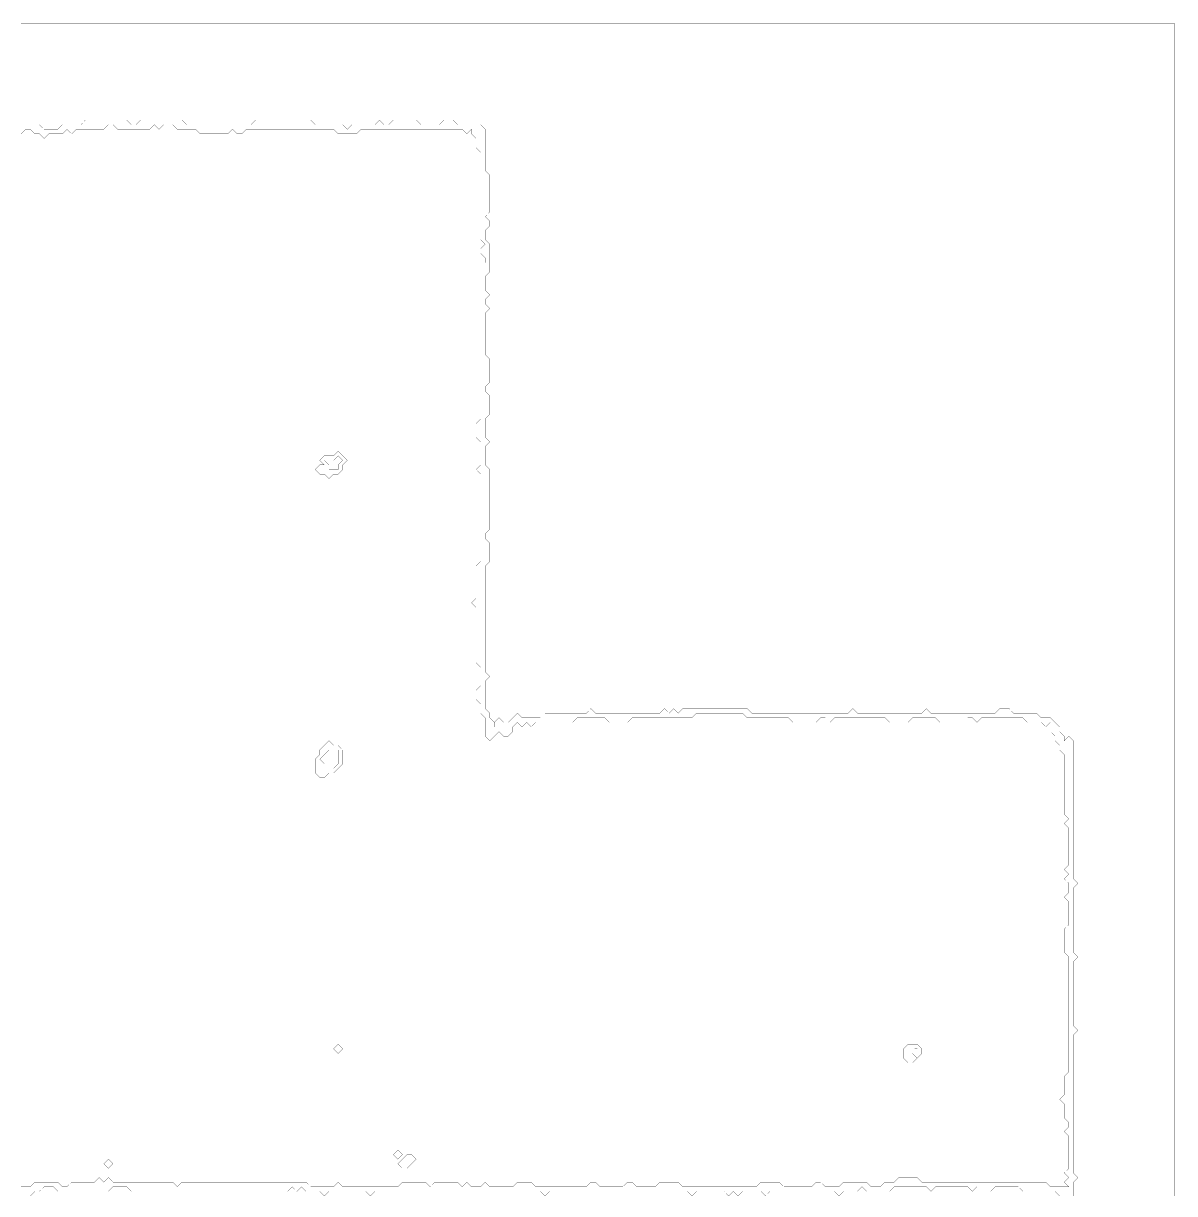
# Model space of a CAD drawing. Header units: metres. Extents: x 0 to 5228, y -5228 to 0.
# Drawn here: x 2665 to 5228, y -2604 to 0 of the extents above; entities that cross this region are included whole.
import ezdxf

# ---------------------------------------------------------------- set-up
doc = ezdxf.new("R2010")
doc.units = ezdxf.units.M
doc.layers.add('conductor', color=1, linetype='Continuous')
doc.layers.add('substrate', color=5, linetype='Continuous')

msp = doc.modelspace()

# ---------------------------------------------------------------- linework, layer by layer
at = {"layer": 'conductor', "const_width": 0.5}
msp.add_lwpolyline([(2659.9, -2588.3), (2670.2, -2588.3), (2680.4, -2588.3), (2690.6, -2578.1), (2700.8, -2578.1), (2711.1, -2578.1), (2721.3, -2578.1), (2731.5, -2578.1), (2741.8, -2578.1), (2752, -2588.3), (2762.2, -2588.3), (2772.5, -2578.1), (2782.7, -2578.1), (2792.9, -2578.1), (2803.1, -2578.1), (2813.4, -2578.1), (2823.6, -2578.1), (2833.8, -2567.8), (2844.1, -2578.1), (2854.3, -2567.8), (2864.5, -2578.1), (2874.8, -2578.1), (2885, -2578.1), (2895.2, -2578.1), (2905.5, -2578.1), (2915.7, -2578.1), (2925.9, -2578.1), (2936.1, -2578.1), (2946.4, -2578.1), (2956.6, -2578.1), (2966.8, -2578.1), (2977.1, -2578.1), (2987.3, -2578.1), (2997.5, -2578.1), (3007.8, -2588.3), (3018, -2578.1), (3028.2, -2578.1), (3038.4, -2578.1), (3048.7, -2578.1), (3058.9, -2578.1), (3069.1, -2578.1), (3079.4, -2578.1), (3089.6, -2578.1), (3099.8, -2578.1), (3110.1, -2578.1), (3120.3, -2578.1), (3130.5, -2578.1), (3140.8, -2578.1), (3151, -2578.1), (3161.2, -2578.1), (3171.4, -2578.1), (3181.7, -2578.1), (3191.9, -2578.1), (3202.1, -2578.1), (3212.4, -2578.1), (3222.6, -2578.1), (3232.8, -2578.1), (3243.1, -2578.1), (3253.3, -2578.1), (3263.5, -2578.1), (3273.8, -2578.1), (3284, -2578.1), (3294.2, -2578.1), (3304.4, -2588.3), (3314.7, -2588.3), (3324.9, -2588.3), (3335.1, -2588.3), (3345.4, -2588.3), (3355.6, -2588.3), (3365.8, -2578.1), (3376.1, -2588.3), (3386.3, -2588.3), (3396.5, -2588.3), (3406.7, -2588.3), (3417, -2588.3), (3427.2, -2588.3), (3437.4, -2588.3), (3447.7, -2588.3), (3457.9, -2588.3), (3468.1, -2588.3), (3478.4, -2588.3), (3488.6, -2588.3), (3498.8, -2588.3), (3509.1, -2578.1), (3519.3, -2578.1), (3529.5, -2578.1), (3539.7, -2578.1), (3550, -2578.1), (3560.2, -2578.1), (3570.4, -2588.3), (3580.7, -2578.1), (3590.9, -2578.1), (3601.1, -2578.1), (3611.4, -2578.1), (3621.6, -2578.1), (3631.8, -2578.1), (3642, -2588.3), (3652.3, -2578.1), (3662.5, -2588.3), (3672.7, -2588.3), (3683, -2588.3), (3693.2, -2578.1), (3703.4, -2588.3), (3713.7, -2588.3), (3723.9, -2588.3), (3734.1, -2588.3), (3744.4, -2588.3), (3754.6, -2588.3), (3764.8, -2578.1), (3775, -2578.1), (3785.3, -2578.1), (3795.5, -2578.1), (3805.7, -2588.3), (3816, -2588.3), (3826.2, -2588.3), (3836.4, -2588.3), (3846.7, -2588.3), (3856.9, -2588.3), (3867.1, -2588.3), (3877.3, -2588.3), (3887.6, -2588.3), (3897.8, -2588.3), (3908, -2588.3), (3918.3, -2588.3), (3928.5, -2578.1), (3938.7, -2578.1), (3949, -2588.3), (3959.2, -2588.3), (3969.4, -2588.3), (3979.7, -2588.3), (3989.9, -2588.3), (4000.1, -2588.3), (4010.3, -2578.1), (4020.6, -2578.1), (4030.8, -2588.3), (4041, -2588.3), (4051.3, -2588.3), (4061.5, -2588.3), (4071.7, -2588.3), (4082, -2578.1), (4092.2, -2578.1), (4102.4, -2578.1), (4112.6, -2578.1), (4122.9, -2578.1), (4133.1, -2588.3), (4143.3, -2588.3), (4153.6, -2588.3), (4163.8, -2588.3), (4174, -2588.3), (4184.3, -2588.3), (4194.5, -2588.3), (4204.7, -2588.3), (4215, -2588.3), (4225.2, -2588.3), (4235.4, -2588.3), (4245.6, -2588.3), (4255.9, -2588.3), (4266.1, -2588.3), (4276.3, -2588.3), (4286.6, -2588.3), (4296.8, -2588.3), (4307, -2578.1), (4317.3, -2578.1), (4327.5, -2578.1), (4337.7, -2578.1), (4347.9, -2578.1), (4358.2, -2588.3), (4368.4, -2588.3), (4378.6, -2588.3), (4388.9, -2588.3), (4399.1, -2588.3), (4409.3, -2588.3), (4419.6, -2588.3), (4429.8, -2578.1), (4440, -2578.1), (4450.3, -2588.3), (4460.5, -2588.3), (4470.7, -2588.3), (4480.9, -2588.3), (4491.2, -2578.1), (4501.4, -2578.1), (4511.6, -2578.1), (4521.9, -2578.1), (4532.1, -2578.1), (4542.3, -2578.1), (4552.6, -2588.3), (4562.8, -2588.3), (4573, -2588.3), (4583.2, -2578.1), (4593.5, -2578.1), (4603.7, -2578.1), (4613.9, -2567.8), (4624.2, -2567.8), (4634.4, -2567.8), (4644.6, -2567.8), (4654.9, -2567.8), (4665.1, -2578.1), (4675.3, -2578.1), (4685.6, -2578.1), (4695.8, -2578.1), (4706, -2578.1), (4716.2, -2578.1), (4726.5, -2578.1), (4736.7, -2578.1), (4746.9, -2578.1), (4757.2, -2578.1), (4767.4, -2578.1), (4777.6, -2578.1), (4787.9, -2578.1), (4798.1, -2578.1), (4808.3, -2578.1), (4818.6, -2578.1), (4828.8, -2578.1), (4839, -2578.1), (4849.2, -2578.1), (4859.5, -2578.1), (4869.7, -2578.1), (4879.9, -2578.1), (4890.2, -2578.1), (4900.4, -2578.1), (4910.6, -2578.1), (4920.9, -2578.1), (4931.1, -2578.1), (4941.3, -2578.1), (4951.5, -2588.3), (4961.8, -2588.3), (4972, -2588.3), (4982.2, -2588.3), (4992.5, -2588.3), (4982.2, -2578.1), (4992.5, -2567.8), (4982.2, -2557.6), (4992.5, -2547.4), (4992.5, -2537.2), (4992.5, -2526.9), (4992.5, -2516.7), (4992.5, -2506.5), (4992.5, -2496.2), (4992.5, -2486), (4992.5, -2475.8), (4982.2, -2465.5), (4992.5, -2455.3), (4992.5, -2445.1), (4982.2, -2434.9), (4982.2, -2424.6), (4982.2, -2414.4), (4982.2, -2404.2), (4972, -2393.9), (4982.2, -2383.7), (4982.2, -2373.5), (4982.2, -2363.2), (4982.2, -2353), (4982.2, -2342.8), (4992.5, -2332.5), (4992.5, -2322.3), (4992.5, -2312.1), (4992.5, -2301.9), (4992.5, -2291.6), (4992.5, -2281.4), (4992.5, -2271.2), (4992.5, -2260.9), (4992.5, -2250.7), (4992.5, -2240.5), (4992.5, -2230.2), (4992.5, -2220), (4992.5, -2209.8), (4992.5, -2199.6), (4992.5, -2189.3), (4992.5, -2179.1), (4992.5, -2168.9), (4992.5, -2158.6), (4992.5, -2148.4), (4992.5, -2138.2), (4992.5, -2127.9), (4992.5, -2117.7), (4992.5, -2107.5), (4992.5, -2097.2), (4992.5, -2087), (4992.5, -2076.8), (4982.2, -2066.6), (4982.2, -2056.3), (4982.2, -2046.1), (4982.2, -2035.9), (4982.2, -2025.6), (4982.2, -2015.4), (4992.5, -2005.2), (4992.5, -1994.9), (4992.5, -1984.7), (4992.5, -1974.5), (4992.5, -1964.2), (4992.5, -1954), (4982.2, -1943.8), (4992.5, -1933.6), (4992.5, -1923.3), (4992.5, -1913.1), (4982.2, -1902.9), (4992.5, -1892.6), (4982.2, -1882.4), (4992.5, -1872.2), (4992.5, -1861.9), (4992.5, -1851.7), (4992.5, -1841.5), (4992.5, -1831.3), (4992.5, -1821), (4992.5, -1810.8), (4992.5, -1800.6), (4992.5, -1790.3), (4982.2, -1780.1), (4992.5, -1769.9), (4982.2, -1759.6), (4982.2, -1749.4), (4982.2, -1739.2), (4982.2, -1728.9), (4982.2, -1718.7), (4982.2, -1708.5), (4982.2, -1698.3), (4982.2, -1688), (4982.2, -1677.8), (4982.2, -1667.6), (4982.2, -1657.3), (4982.2, -1647.1), (4982.2, -1636.9), (4982.2, -1626.6), (4972, -1616.4), (4972, -1606.2), (4961.8, -1596), (4961.8, -1585.7), (4951.5, -1575.5), (4941.3, -1565.3), (4951.5, -1555), (4941.3, -1565.3), (4931.1, -1555), (4920.9, -1555), (4910.6, -1555), (4900.4, -1555), (4890.2, -1544.8), (4879.9, -1544.8), (4869.7, -1544.8), (4859.5, -1544.8), (4849.2, -1544.8), (4839, -1544.8), (4828.8, -1544.8), (4818.6, -1544.8), (4808.3, -1544.8), (4798.1, -1544.8), (4787.9, -1555), (4777.6, -1544.8), (4767.4, -1544.8), (4757.2, -1555), (4746.9, -1555), (4736.7, -1555), (4726.5, -1555), (4716.2, -1555), (4706, -1555), (4695.8, -1544.8), (4685.6, -1544.8), (4675.3, -1544.8), (4665.1, -1544.8), (4654.9, -1544.8), (4644.6, -1544.8), (4634.4, -1555), (4624.2, -1555), (4613.9, -1555), (4603.7, -1555), (4593.5, -1555), (4583.2, -1544.8), (4573, -1544.8), (4562.8, -1544.8), (4552.6, -1544.8), (4542.3, -1544.8), (4532.1, -1544.8), (4521.9, -1544.8), (4511.6, -1544.8), (4501.4, -1544.8), (4491.2, -1544.8), (4480.9, -1544.8), (4470.7, -1544.8), (4460.5, -1555), (4450.3, -1544.8), (4440, -1544.8), (4429.8, -1555), (4419.6, -1555), (4409.3, -1555), (4399.1, -1555), (4388.9, -1555), (4378.6, -1555), (4368.4, -1544.8), (4358.2, -1544.8), (4347.9, -1544.8), (4337.7, -1544.8), (4327.5, -1544.8), (4317.3, -1544.8), (4307, -1544.8), (4296.8, -1544.8), (4286.6, -1544.8), (4276.3, -1544.8), (4266.1, -1534.6), (4255.9, -1534.6), (4245.6, -1534.6), (4235.4, -1534.6), (4225.2, -1534.6), (4215, -1534.6), (4204.7, -1534.6), (4194.5, -1534.6), (4184.3, -1534.6), (4174, -1534.6), (4163.8, -1534.6), (4153.6, -1544.8), (4143.3, -1544.8), (4133.1, -1544.8), (4122.9, -1544.8), (4112.6, -1544.8), (4102.4, -1544.8), (4092.2, -1544.8), (4082, -1544.8), (4071.7, -1544.8), (4061.5, -1544.8), (4051.3, -1544.8), (4041, -1544.8), (4030.8, -1544.8), (4020.6, -1544.8), (4010.3, -1555), (4000.1, -1555), (3989.9, -1555), (3979.7, -1555), (3969.4, -1555), (3959.2, -1544.8), (3949, -1544.8), (3938.7, -1544.8), (3928.5, -1544.8), (3918.3, -1544.8), (3908, -1544.8), (3897.8, -1544.8), (3887.6, -1555), (3877.3, -1555), (3867.1, -1555), (3856.9, -1555), (3846.7, -1555), (3836.4, -1555), (3826.2, -1555), (3816, -1555), (3805.7, -1555), (3795.5, -1565.3), (3785.3, -1555), (3775, -1565.3), (3764.8, -1555), (3754.6, -1565.3), (3754.6, -1575.5), (3744.4, -1585.7), (3734.1, -1585.7), (3723.9, -1575.5), (3713.7, -1585.7), (3703.4, -1596), (3693.2, -1585.7), (3693.2, -1575.5), (3693.2, -1565.3), (3693.2, -1555), (3693.2, -1544.8), (3683, -1534.6), (3683, -1524.3), (3683, -1514.1), (3672.7, -1503.9), (3672.7, -1493.6), (3672.7, -1483.4), (3683, -1473.2), (3683, -1463), (3683, -1452.7), (3683, -1442.5), (3683, -1432.3), (3672.7, -1422), (3672.7, -1411.8), (3672.7, -1401.6), (3672.7, -1391.3), (3672.7, -1381.1), (3672.7, -1370.9), (3672.7, -1360.7), (3672.7, -1350.4), (3672.7, -1340.2), (3672.7, -1330), (3672.7, -1319.7), (3672.7, -1309.5), (3672.7, -1299.3), (3662.5, -1289), (3672.7, -1278.8), (3672.7, -1268.6), (3672.7, -1258.3), (3672.7, -1248.1), (3672.7, -1237.9), (3672.7, -1227.7), (3672.7, -1217.4), (3672.7, -1207.2), (3683, -1197), (3683, -1186.7), (3683, -1176.5), (3683, -1166.3), (3683, -1156), (3683, -1145.8), (3683, -1135.6), (3683, -1125.4), (3683, -1115.1), (3683, -1104.9), (3683, -1094.7), (3683, -1084.4), (3683, -1074.2), (3683, -1064), (3683, -1053.7), (3683, -1043.5), (3683, -1033.3), (3683, -1023), (3683, -1012.8), (3683, -1002.6), (3672.7, -992.4), (3683, -982.1), (3683, -971.9), (3683, -961.7), (3683, -951.4), (3683, -941.2), (3683, -931), (3672.7, -920.7), (3672.7, -910.5), (3672.7, -900.3), (3672.7, -890.1), (3683, -879.8), (3683, -869.6), (3683, -859.4), (3683, -849.1), (3683, -838.9), (3683, -828.7), (3683, -818.4), (3683, -808.2), (3683, -798), (3683, -787.7), (3683, -777.5), (3683, -767.3), (3683, -757.1), (3683, -746.8), (3683, -736.6), (3683, -726.4), (3683, -716.1), (3683, -705.9), (3683, -695.7), (3683, -685.4), (3683, -675.2), (3683, -665), (3683, -654.8), (3683, -644.5), (3683, -634.3), (3683, -624.1), (3683, -613.8), (3683, -603.6), (3683, -593.4), (3683, -583.1), (3683, -572.9), (3683, -562.7), (3683, -552.4), (3683, -542.2), (3693.2, -532), (3693.2, -521.8), (3683, -511.5), (3683, -501.3), (3693.2, -491.1), (3683, -480.8), (3683, -470.6), (3683, -460.4), (3683, -450.1), (3683, -439.9), (3683, -429.7), (3683, -419.4), (3683, -409.2), (3683, -399), (3683, -388.8), (3683, -378.5), (3683, -368.3), (3683, -358.1), (3683, -347.8), (3683, -337.6), (3683, -327.4), (3683, -317.1), (3683, -306.9), (3683, -296.7), (3683, -286.5), (3672.7, -276.2), (3672.7, -266), (3672.7, -255.8), (3662.5, -245.5), (3662.5, -235.3), (3652.3, -245.5), (3642, -235.3), (3631.8, -235.3), (3621.6, -235.3), (3611.4, -235.3), (3601.1, -235.3), (3590.9, -235.3), (3580.7, -235.3), (3570.4, -235.3), (3560.2, -235.3), (3550, -235.3), (3539.7, -235.3), (3529.5, -235.3), (3519.3, -235.3), (3509.1, -235.3), (3498.8, -235.3), (3488.6, -235.3), (3478.4, -235.3), (3468.1, -235.3), (3457.9, -235.3), (3447.7, -235.3), (3437.4, -235.3), (3427.2, -235.3), (3417, -235.3), (3406.7, -245.5), (3396.5, -245.5), (3386.3, -245.5), (3376.1, -245.5), (3365.8, -245.5), (3355.6, -235.3), (3345.4, -235.3), (3335.1, -235.3), (3324.9, -235.3), (3314.7, -235.3), (3304.4, -235.3), (3294.2, -235.3), (3284, -235.3), (3273.8, -235.3), (3263.5, -235.3), (3253.3, -235.3), (3243.1, -235.3), (3232.8, -235.3), (3222.6, -235.3), (3212.4, -235.3), (3202.1, -235.3), (3191.9, -235.3), (3181.7, -235.3), (3171.4, -235.3), (3161.2, -235.3), (3151, -245.5), (3140.8, -245.5), (3130.5, -235.3), (3120.3, -245.5), (3110.1, -245.5), (3099.8, -245.5), (3089.6, -245.5), (3079.4, -245.5), (3069.1, -245.5), (3058.9, -245.5), (3048.7, -235.3), (3038.4, -235.3), (3028.2, -235.3), (3018, -235.3), (3007.8, -235.3), (2997.5, -225.1), (2987.3, -225.1), (2977.1, -225.1), (2966.8, -235.3), (2956.6, -225.1), (2946.4, -235.3), (2936.1, -235.3), (2925.9, -235.3), (2915.7, -235.3), (2905.5, -235.3), (2895.2, -235.3), (2885, -235.3), (2874.8, -235.3), (2864.5, -225.1), (2854.3, -225.1), (2844.1, -235.3), (2833.8, -235.3), (2823.6, -235.3), (2813.4, -235.3), (2803.1, -235.3), (2792.9, -235.3), (2782.7, -235.3), (2772.5, -245.5), (2762.2, -235.3), (2752, -245.5), (2741.8, -245.5), (2731.5, -245.5), (2721.3, -245.5), (2711.1, -255.8), (2700.8, -245.5), (2690.6, -245.5), (2680.4, -235.3), (2670.2, -235.3), (2659.9, -245.5)], dxfattribs=at)
for points in [[(3355.6, -961.7), (3365.8, -951.4), (3376.1, -961.7), (3386.3, -971.9), (3376.1, -982.1), (3376.1, -992.4), (3365.8, -1002.6), (3355.6, -1002.6), (3345.4, -1012.8), (3335.1, -1002.6), (3324.9, -1002.6), (3314.7, -992.4), (3324.9, -982.1), (3335.1, -982.1), (3324.9, -971.9), (3335.1, -961.7), (3345.4, -961.7)], [(3335.1, -1606.2), (3345.4, -1596), (3355.6, -1606.2), (3365.8, -1606.2), (3376.1, -1616.4), (3376.1, -1626.6), (3376.1, -1636.9), (3376.1, -1647.1), (3365.8, -1657.3), (3355.6, -1667.6), (3345.4, -1667.6), (3335.1, -1677.8), (3324.9, -1677.8), (3314.7, -1667.6), (3314.7, -1657.3), (3314.7, -1647.1), (3314.7, -1636.9), (3324.9, -1626.6), (3324.9, -1616.4)], [(3355.6, -2281.4), (3365.8, -2271.2), (3376.1, -2281.4), (3365.8, -2291.6)], [(4624.2, -2281.4), (4634.4, -2271.2), (4644.6, -2271.2), (4654.9, -2271.2), (4665.1, -2281.4), (4665.1, -2291.6), (4654.9, -2301.9), (4644.6, -2291.6), (4654.9, -2301.9), (4644.6, -2312.1), (4634.4, -2312.1), (4624.2, -2301.9), (4624.2, -2291.6)], [(3488.6, -2516.7), (3498.8, -2506.5), (3509.1, -2516.7), (3498.8, -2526.9)], [(3509.1, -2526.9), (3519.3, -2516.7), (3529.5, -2516.7), (3539.7, -2526.9), (3529.5, -2537.2), (3519.3, -2547.4), (3509.1, -2547.4), (3498.8, -2537.2)], [(2844.1, -2537.2), (2854.3, -2526.9), (2864.5, -2537.2), (2854.3, -2547.4)]]:
    msp.add_lwpolyline(points, close=True, dxfattribs=at)
at = {"layer": 'substrate', "const_width": 0.5}
for points in [[(5227.8, -2608.8), (5227.8, -2598.5), (5227.8, -2588.3), (5227.8, -2578.1), (5227.8, -2567.8), (5227.8, -2557.6), (5227.8, -2547.4), (5227.8, -2537.2), (5227.8, -2526.9), (5227.8, -2516.7), (5227.8, -2506.5), (5227.8, -2496.2), (5227.8, -2486), (5227.8, -2475.8), (5227.8, -2465.5), (5227.8, -2455.3), (5227.8, -2445.1), (5227.8, -2434.9), (5227.8, -2424.6), (5227.8, -2414.4), (5227.8, -2404.2), (5227.8, -2393.9), (5227.8, -2383.7), (5227.8, -2373.5), (5227.8, -2363.2), (5227.8, -2353), (5227.8, -2342.8), (5227.8, -2332.5), (5227.8, -2322.3), (5227.8, -2312.1), (5227.8, -2301.9), (5227.8, -2291.6), (5227.8, -2281.4), (5227.8, -2271.2), (5227.8, -2260.9), (5227.8, -2250.7), (5227.8, -2240.5), (5227.8, -2230.2), (5227.8, -2220), (5227.8, -2209.8), (5227.8, -2199.6), (5227.8, -2189.3), (5227.8, -2179.1), (5227.8, -2168.9), (5227.8, -2158.6), (5227.8, -2148.4), (5227.8, -2138.2), (5227.8, -2127.9), (5227.8, -2117.7), (5227.8, -2107.5), (5227.8, -2097.2), (5227.8, -2087), (5227.8, -2076.8), (5227.8, -2066.6), (5227.8, -2056.3), (5227.8, -2046.1), (5227.8, -2035.9), (5227.8, -2025.6), (5227.8, -2015.4), (5227.8, -2005.2), (5227.8, -1994.9), (5227.8, -1984.7), (5227.8, -1974.5), (5227.8, -1964.2), (5227.8, -1954), (5227.8, -1943.8), (5227.8, -1933.6), (5227.8, -1923.3), (5227.8, -1913.1), (5227.8, -1902.9), (5227.8, -1892.6), (5227.8, -1882.4), (5227.8, -1872.2), (5227.8, -1861.9), (5227.8, -1851.7), (5227.8, -1841.5), (5227.8, -1831.3), (5227.8, -1821), (5227.8, -1810.8), (5227.8, -1800.6), (5227.8, -1790.3), (5227.8, -1780.1), (5227.8, -1769.9), (5227.8, -1759.6), (5227.8, -1749.4), (5227.8, -1739.2), (5227.8, -1728.9), (5227.8, -1718.7), (5227.8, -1708.5), (5227.8, -1698.3), (5227.8, -1688), (5227.8, -1677.8), (5227.8, -1667.6), (5227.8, -1657.3), (5227.8, -1647.1), (5227.8, -1636.9), (5227.8, -1626.6), (5227.8, -1616.4), (5227.8, -1606.2), (5227.8, -1596), (5227.8, -1585.7), (5227.8, -1575.5), (5227.8, -1565.3), (5227.8, -1555), (5227.8, -1544.8), (5227.8, -1534.6), (5227.8, -1524.3), (5227.8, -1514.1), (5227.8, -1503.9), (5227.8, -1493.6), (5227.8, -1483.4), (5227.8, -1473.2), (5227.8, -1463), (5227.8, -1452.7), (5227.8, -1442.5), (5227.8, -1432.3), (5227.8, -1422), (5227.8, -1411.8), (5227.8, -1401.6), (5227.8, -1391.3), (5227.8, -1381.1), (5227.8, -1370.9), (5227.8, -1360.7), (5227.8, -1350.4), (5227.8, -1340.2), (5227.8, -1330), (5227.8, -1319.7), (5227.8, -1309.5), (5227.8, -1299.3), (5227.8, -1289), (5227.8, -1278.8), (5227.8, -1268.6), (5227.8, -1258.3), (5227.8, -1248.1), (5227.8, -1237.9), (5227.8, -1227.7), (5227.8, -1217.4), (5227.8, -1207.2), (5227.8, -1197), (5227.8, -1186.7), (5227.8, -1176.5), (5227.8, -1166.3), (5227.8, -1156), (5227.8, -1145.8), (5227.8, -1135.6), (5227.8, -1125.4), (5227.8, -1115.1), (5227.8, -1104.9), (5227.8, -1094.7), (5227.8, -1084.4), (5227.8, -1074.2), (5227.8, -1064), (5227.8, -1053.7), (5227.8, -1043.5), (5227.8, -1033.3), (5227.8, -1023), (5227.8, -1012.8), (5227.8, -1002.6), (5227.8, -992.4), (5227.8, -982.1), (5227.8, -971.9), (5227.8, -961.7), (5227.8, -951.4), (5227.8, -941.2), (5227.8, -931), (5227.8, -920.7), (5227.8, -910.5), (5227.8, -900.3), (5227.8, -890.1), (5227.8, -879.8), (5227.8, -869.6), (5227.8, -859.4), (5227.8, -849.1), (5227.8, -838.9), (5227.8, -828.7), (5227.8, -818.4), (5227.8, -808.2), (5227.8, -798), (5227.8, -787.7), (5227.8, -777.5), (5227.8, -767.3), (5227.8, -757.1), (5227.8, -746.8), (5227.8, -736.6), (5227.8, -726.4), (5227.8, -716.1), (5227.8, -705.9), (5227.8, -695.7), (5227.8, -685.4), (5227.8, -675.2), (5227.8, -665), (5227.8, -654.8), (5227.8, -644.5), (5227.8, -634.3), (5227.8, -624.1), (5227.8, -613.8), (5227.8, -603.6), (5227.8, -593.4), (5227.8, -583.1), (5227.8, -572.9), (5227.8, -562.7), (5227.8, -552.4), (5227.8, -542.2), (5227.8, -532), (5227.8, -521.8), (5227.8, -511.5), (5227.8, -501.3), (5227.8, -491.1), (5227.8, -480.8), (5227.8, -470.6), (5227.8, -460.4), (5227.8, -450.1), (5227.8, -439.9), (5227.8, -429.7), (5227.8, -419.4), (5227.8, -409.2), (5227.8, -399), (5227.8, -388.8), (5227.8, -378.5), (5227.8, -368.3), (5227.8, -358.1), (5227.8, -347.8), (5227.8, -337.6), (5227.8, -327.4), (5227.8, -317.1), (5227.8, -306.9), (5227.8, -296.7), (5227.8, -286.5), (5227.8, -276.2), (5227.8, -266), (5227.8, -255.8), (5227.8, -245.5), (5227.8, -235.3), (5227.8, -225.1), (5227.8, -214.8), (5227.8, -204.6), (5227.8, -194.4), (5227.8, -184.1), (5227.8, -173.9), (5227.8, -163.7), (5227.8, -153.5), (5227.8, -143.2), (5227.8, -133), (5227.8, -122.8), (5227.8, -112.5), (5227.8, -102.3), (5227.8, -92.1), (5227.8, -81.8), (5227.8, -71.6), (5227.8, -61.4), (5227.8, -51.2), (5227.8, -40.9), (5227.8, -30.7), (5227.8, -20.5), (5227.8, -10.2), (5227.8, 0), (5217.5, 0), (5207.3, 0), (5197.1, 0), (5186.8, 0), (5176.6, 0), (5166.4, 0), (5156.2, 0), (5145.9, 0), (5135.7, 0), (5125.5, 0), (5115.2, 0), (5105, 0), (5094.8, 0), (5084.5, 0), (5074.3, 0), (5064.1, 0), (5053.9, 0), (5043.6, 0), (5033.4, 0), (5023.2, 0), (5012.9, 0), (5002.7, 0), (4992.5, 0), (4982.2, 0), (4972, 0), (4961.8, 0), (4951.5, 0), (4941.3, 0), (4931.1, 0), (4920.9, 0), (4910.6, 0), (4900.4, 0), (4890.2, 0), (4879.9, 0), (4869.7, 0), (4859.5, 0), (4849.2, 0), (4839, 0), (4828.8, 0), (4818.6, 0), (4808.3, 0), (4798.1, 0), (4787.9, 0), (4777.6, 0), (4767.4, 0), (4757.2, 0), (4746.9, 0), (4736.7, 0), (4726.5, 0), (4716.2, 0), (4706, 0), (4695.8, 0), (4685.6, 0), (4675.3, 0), (4665.1, 0), (4654.9, 0), (4644.6, 0), (4634.4, 0), (4624.2, 0), (4613.9, 0), (4603.7, 0), (4593.5, 0), (4583.2, 0), (4573, 0), (4562.8, 0), (4552.6, 0), (4542.3, 0), (4532.1, 0), (4521.9, 0), (4511.6, 0), (4501.4, 0), (4491.2, 0), (4480.9, 0), (4470.7, 0), (4460.5, 0), (4450.3, 0), (4440, 0), (4429.8, 0), (4419.6, 0), (4409.3, 0), (4399.1, 0), (4388.9, 0), (4378.6, 0), (4368.4, 0), (4358.2, 0), (4347.9, 0), (4337.7, 0), (4327.5, 0), (4317.3, 0), (4307, 0), (4296.8, 0), (4286.6, 0), (4276.3, 0), (4266.1, 0), (4255.9, 0), (4245.6, 0), (4235.4, 0), (4225.2, 0), (4215, 0), (4204.7, 0), (4194.5, 0), (4184.3, 0), (4174, 0), (4163.8, 0), (4153.6, 0), (4143.3, 0), (4133.1, 0), (4122.9, 0), (4112.6, 0), (4102.4, 0), (4092.2, 0), (4082, 0), (4071.7, 0), (4061.5, 0), (4051.3, 0), (4041, 0), (4030.8, 0), (4020.6, 0), (4010.3, 0), (4000.1, 0), (3989.9, 0), (3979.7, 0), (3969.4, 0), (3959.2, 0), (3949, 0), (3938.7, 0), (3928.5, 0), (3918.3, 0), (3908, 0), (3897.8, 0), (3887.6, 0), (3877.3, 0), (3867.1, 0), (3856.9, 0), (3846.7, 0), (3836.4, 0), (3826.2, 0), (3816, 0), (3805.7, 0), (3795.5, 0), (3785.3, 0), (3775, 0), (3764.8, 0), (3754.6, 0), (3744.4, 0), (3734.1, 0), (3723.9, 0), (3713.7, 0), (3703.4, 0), (3693.2, 0), (3683, 0), (3672.7, 0), (3662.5, 0), (3652.3, 0), (3642, 0), (3631.8, 0), (3621.6, 0), (3611.4, 0), (3601.1, 0), (3590.9, 0), (3580.7, 0), (3570.4, 0), (3560.2, 0), (3550, 0), (3539.7, 0), (3529.5, 0), (3519.3, 0), (3509.1, 0), (3498.8, 0), (3488.6, 0), (3478.4, 0), (3468.1, 0), (3457.9, 0), (3447.7, 0), (3437.4, 0), (3427.2, 0), (3417, 0), (3406.7, 0), (3396.5, 0), (3386.3, 0), (3376.1, 0), (3365.8, 0), (3355.6, 0), (3345.4, 0), (3335.1, 0), (3324.9, 0), (3314.7, 0), (3304.4, 0), (3294.2, 0), (3284, 0), (3273.8, 0), (3263.5, 0), (3253.3, 0), (3243.1, 0), (3232.8, 0), (3222.6, 0), (3212.4, 0), (3202.1, 0), (3191.9, 0), (3181.7, 0), (3171.4, 0), (3161.2, 0), (3151, 0), (3140.8, 0), (3130.5, 0), (3120.3, 0), (3110.1, 0), (3099.8, 0), (3089.6, 0), (3079.4, 0), (3069.1, 0), (3058.9, 0), (3048.7, 0), (3038.4, 0), (3028.2, 0), (3018, 0), (3007.8, 0), (2997.5, 0), (2987.3, 0), (2977.1, 0), (2966.8, 0), (2956.6, 0), (2946.4, 0), (2936.1, 0), (2925.9, 0), (2915.7, 0), (2905.5, 0), (2895.2, 0), (2885, 0), (2874.8, 0), (2864.5, 0), (2854.3, 0), (2844.1, 0), (2833.8, 0), (2823.6, 0), (2813.4, 0), (2803.1, 0), (2792.9, 0), (2782.7, 0), (2772.5, 0), (2762.2, 0), (2752, 0), (2741.8, 0), (2731.5, 0), (2721.3, 0), (2711.1, 0), (2700.8, 0), (2690.6, 0), (2680.4, 0), (2670.2, 0), (2659.9, 0)], [(2659.9, -225.1), (2670.2, -225.1), (2680.4, -225.1), (2690.6, -225.1), (2700.8, -225.1), (2711.1, -235.3), (2721.3, -235.3), (2731.5, -235.3), (2741.8, -235.3), (2752, -225.1), (2762.2, -225.1), (2772.5, -225.1), (2782.7, -225.1), (2792.9, -225.1), (2803.1, -214.8), (2813.4, -214.8), (2823.6, -214.8), (2833.8, -214.8), (2844.1, -214.8), (2854.3, -214.8), (2864.5, -214.8), (2874.8, -214.8), (2885, -214.8), (2895.2, -214.8), (2905.5, -225.1), (2915.7, -225.1), (2925.9, -214.8), (2936.1, -214.8), (2946.4, -214.8), (2956.6, -214.8), (2966.8, -214.8), (2977.1, -214.8), (2987.3, -214.8), (2997.5, -214.8), (3007.8, -214.8), (3018, -214.8), (3028.2, -225.1), (3038.4, -225.1), (3048.7, -225.1), (3058.9, -225.1), (3069.1, -225.1), (3079.4, -225.1), (3089.6, -225.1), (3099.8, -225.1), (3110.1, -225.1), (3120.3, -225.1), (3130.5, -225.1), (3140.8, -225.1), (3151, -225.1), (3161.2, -225.1), (3171.4, -225.1), (3181.7, -214.8), (3191.9, -214.8), (3202.1, -214.8), (3212.4, -214.8), (3222.6, -214.8), (3232.8, -214.8), (3243.1, -214.8), (3253.3, -214.8), (3263.5, -214.8), (3273.8, -214.8), (3284, -214.8), (3294.2, -214.8), (3304.4, -214.8), (3314.7, -225.1), (3324.9, -225.1), (3335.1, -225.1), (3345.4, -225.1), (3355.6, -225.1), (3365.8, -225.1), (3376.1, -225.1), (3386.3, -235.3), (3396.5, -225.1), (3406.7, -225.1), (3417, -225.1), (3427.2, -225.1), (3437.4, -225.1), (3447.7, -225.1), (3457.9, -214.8), (3468.1, -225.1), (3478.4, -225.1), (3488.6, -214.8), (3498.8, -214.8), (3509.1, -214.8), (3519.3, -214.8), (3529.5, -214.8), (3539.7, -214.8), (3550, -225.1), (3560.2, -225.1), (3570.4, -225.1), (3580.7, -225.1), (3590.9, -225.1), (3601.1, -214.8), (3611.4, -214.8), (3621.6, -214.8), (3631.8, -225.1), (3642, -225.1), (3652.3, -225.1), (3662.5, -225.1), (3672.7, -225.1), (3683, -225.1), (3693.2, -235.3), (3693.2, -245.5), (3693.2, -255.8), (3693.2, -266), (3693.2, -276.2), (3693.2, -286.5), (3693.2, -296.7), (3693.2, -306.9), (3693.2, -317.1), (3693.2, -327.4), (3703.4, -337.6), (3703.4, -347.8), (3703.4, -358.1), (3703.4, -368.3), (3703.4, -378.5), (3703.4, -388.8), (3703.4, -399), (3703.4, -409.2), (3703.4, -419.4), (3693.2, -429.7), (3703.4, -439.9), (3703.4, -450.1), (3693.2, -460.4), (3693.2, -470.6), (3693.2, -480.8), (3703.4, -491.1), (3703.4, -501.3), (3703.4, -511.5), (3703.4, -521.8), (3703.4, -532), (3703.4, -542.2), (3703.4, -552.4), (3693.2, -562.7), (3693.2, -572.9), (3693.2, -583.1), (3693.2, -593.4), (3703.4, -603.6), (3693.2, -613.8), (3693.2, -624.1), (3703.4, -634.3), (3693.2, -644.5), (3693.2, -654.8), (3693.2, -665), (3693.2, -675.2), (3693.2, -685.4), (3693.2, -695.7), (3693.2, -705.9), (3693.2, -716.1), (3693.2, -726.4), (3693.2, -736.6), (3703.4, -746.8), (3703.4, -757.1), (3703.4, -767.3), (3703.4, -777.5), (3703.4, -787.7), (3703.4, -798), (3693.2, -808.2), (3693.2, -818.4), (3703.4, -828.7), (3703.4, -838.9), (3703.4, -849.1), (3703.4, -859.4), (3703.4, -869.6), (3693.2, -879.8), (3693.2, -890.1), (3693.2, -900.3), (3693.2, -910.5), (3693.2, -920.7), (3703.4, -931), (3693.2, -941.2), (3693.2, -951.4), (3693.2, -961.7), (3693.2, -971.9), (3693.2, -982.1), (3703.4, -992.4), (3703.4, -1002.6), (3703.4, -1012.8), (3703.4, -1023), (3703.4, -1033.3), (3703.4, -1043.5), (3703.4, -1053.7), (3703.4, -1064), (3703.4, -1074.2), (3703.4, -1084.4), (3703.4, -1094.7), (3703.4, -1104.9), (3703.4, -1115.1), (3703.4, -1125.4), (3693.2, -1135.6), (3693.2, -1145.8), (3703.4, -1156), (3703.4, -1166.3), (3703.4, -1176.5), (3703.4, -1186.7), (3703.4, -1197), (3693.2, -1207.2), (3693.2, -1217.4), (3693.2, -1227.7), (3693.2, -1237.9), (3693.2, -1248.1), (3693.2, -1258.3), (3693.2, -1268.6), (3693.2, -1278.8), (3693.2, -1289), (3693.2, -1299.3), (3693.2, -1309.5), (3693.2, -1319.7), (3693.2, -1330), (3693.2, -1340.2), (3693.2, -1350.4), (3693.2, -1360.7), (3693.2, -1370.9), (3693.2, -1381.1), (3693.2, -1391.3), (3693.2, -1401.6), (3693.2, -1411.8), (3693.2, -1422), (3693.2, -1432.3), (3693.2, -1442.5), (3703.4, -1452.7), (3693.2, -1463), (3693.2, -1473.2), (3693.2, -1483.4), (3693.2, -1493.6), (3693.2, -1503.9), (3693.2, -1514.1), (3693.2, -1524.3), (3703.4, -1534.6), (3703.4, -1544.8), (3713.7, -1555), (3713.7, -1565.3), (3713.7, -1555), (3723.9, -1544.8), (3734.1, -1555), (3744.4, -1555), (3754.6, -1544.8), (3764.8, -1534.6), (3775, -1544.8), (3785.3, -1544.8), (3795.5, -1544.8), (3805.7, -1544.8), (3816, -1544.8), (3826.2, -1534.6), (3836.4, -1534.6), (3846.7, -1534.6), (3856.9, -1534.6), (3867.1, -1534.6), (3877.3, -1534.6), (3887.6, -1534.6), (3897.8, -1534.6), (3908, -1534.6), (3918.3, -1534.6), (3928.5, -1524.3), (3938.7, -1534.6), (3949, -1534.6), (3959.2, -1534.6), (3969.4, -1534.6), (3979.7, -1534.6), (3989.9, -1534.6), (4000.1, -1534.6), (4010.3, -1534.6), (4020.6, -1534.6), (4030.8, -1534.6), (4041, -1534.6), (4051.3, -1534.6), (4061.5, -1534.6), (4071.7, -1534.6), (4082, -1534.6), (4092.2, -1524.3), (4102.4, -1534.6), (4112.6, -1524.3), (4122.9, -1534.6), (4133.1, -1524.3), (4143.3, -1524.3), (4153.6, -1524.3), (4163.8, -1524.3), (4174, -1524.3), (4184.3, -1524.3), (4194.5, -1524.3), (4204.7, -1524.3), (4215, -1524.3), (4225.2, -1524.3), (4235.4, -1524.3), (4245.6, -1524.3), (4255.9, -1524.3), (4266.1, -1524.3), (4276.3, -1524.3), (4286.6, -1534.6), (4296.8, -1534.6), (4307, -1534.6), (4317.3, -1534.6), (4327.5, -1534.6), (4337.7, -1534.6), (4347.9, -1534.6), (4358.2, -1534.6), (4368.4, -1534.6), (4378.6, -1534.6), (4388.9, -1534.6), (4399.1, -1534.6), (4409.3, -1534.6), (4419.6, -1534.6), (4429.8, -1534.6), (4440, -1534.6), (4450.3, -1534.6), (4460.5, -1534.6), (4470.7, -1534.6), (4480.9, -1534.6), (4491.2, -1534.6), (4501.4, -1534.6), (4511.6, -1524.3), (4521.9, -1534.6), (4532.1, -1534.6), (4542.3, -1534.6), (4552.6, -1534.6), (4562.8, -1534.6), (4573, -1534.6), (4583.2, -1534.6), (4593.5, -1534.6), (4603.7, -1534.6), (4613.9, -1534.6), (4624.2, -1534.6), (4634.4, -1534.6), (4644.6, -1534.6), (4654.9, -1534.6), (4665.1, -1534.6), (4675.3, -1524.3), (4685.6, -1534.6), (4695.8, -1534.6), (4706, -1534.6), (4716.2, -1534.6), (4726.5, -1534.6), (4736.7, -1534.6), (4746.9, -1534.6), (4757.2, -1534.6), (4767.4, -1534.6), (4777.6, -1534.6), (4787.9, -1534.6), (4798.1, -1534.6), (4808.3, -1534.6), (4818.6, -1534.6), (4828.8, -1534.6), (4839, -1524.3), (4849.2, -1524.3), (4859.5, -1524.3), (4869.7, -1534.6), (4879.9, -1534.6), (4890.2, -1534.6), (4900.4, -1534.6), (4910.6, -1534.6), (4920.9, -1534.6), (4931.1, -1544.8), (4941.3, -1544.8), (4951.5, -1544.8), (4961.8, -1555), (4972, -1565.3), (4972, -1575.5), (4982.2, -1585.7), (4982.2, -1596), (4992.5, -1585.7), (5002.7, -1596), (5002.7, -1606.2), (5002.7, -1616.4), (5002.7, -1626.6), (5002.7, -1636.9), (5002.7, -1647.1), (5002.7, -1657.3), (5002.7, -1667.6), (5002.7, -1677.8), (5002.7, -1688), (5002.7, -1698.3), (5002.7, -1708.5), (5002.7, -1718.7), (5002.7, -1728.9), (5002.7, -1739.2), (5002.7, -1749.4), (5002.7, -1759.6), (5002.7, -1769.9), (5002.7, -1780.1), (5002.7, -1790.3), (5002.7, -1800.6), (5002.7, -1810.8), (5002.7, -1821), (5002.7, -1831.3), (5002.7, -1841.5), (5002.7, -1851.7), (5002.7, -1861.9), (5002.7, -1872.2), (5002.7, -1882.4), (5002.7, -1892.6), (5002.7, -1902.9), (5012.9, -1913.1), (5002.7, -1923.3), (5002.7, -1933.6), (5002.7, -1943.8), (5002.7, -1954), (5002.7, -1964.2), (5002.7, -1974.5), (5002.7, -1984.7), (5002.7, -1994.9), (5002.7, -2005.2), (5002.7, -2015.4), (5002.7, -2025.6), (5002.7, -2035.9), (5002.7, -2046.1), (5002.7, -2056.3), (5002.7, -2066.6), (5012.9, -2076.8), (5002.7, -2087), (5002.7, -2097.2), (5002.7, -2107.5), (5002.7, -2117.7), (5002.7, -2127.9), (5002.7, -2138.2), (5002.7, -2148.4), (5002.7, -2158.6), (5002.7, -2168.9), (5002.7, -2179.1), (5002.7, -2189.3), (5002.7, -2199.6), (5002.7, -2209.8), (5002.7, -2220), (5002.7, -2230.2), (5012.9, -2240.5), (5002.7, -2250.7), (5002.7, -2260.9), (5002.7, -2271.2), (5002.7, -2281.4), (5002.7, -2291.6), (5002.7, -2301.9), (5002.7, -2312.1), (5002.7, -2322.3), (5002.7, -2332.5), (5002.7, -2342.8), (5002.7, -2353), (5002.7, -2363.2), (5002.7, -2373.5), (5002.7, -2383.7), (5002.7, -2393.9), (5002.7, -2404.2), (5002.7, -2414.4), (5002.7, -2424.6), (5002.7, -2434.9), (5002.7, -2445.1), (5002.7, -2455.3), (5002.7, -2465.5), (5002.7, -2475.8), (5002.7, -2486), (5002.7, -2496.2), (5002.7, -2506.5), (5002.7, -2516.7), (5002.7, -2526.9), (5002.7, -2537.2), (5002.7, -2547.4), (5002.7, -2557.6), (5012.9, -2567.8), (5002.7, -2578.1), (5002.7, -2588.3), (5002.7, -2598.5), (5002.7, -2608.8)], [(4972, -2608.8), (4961.8, -2598.5), (4951.5, -2598.5), (4941.3, -2598.5), (4931.1, -2598.5), (4920.9, -2598.5), (4910.6, -2598.5), (4900.4, -2598.5), (4890.2, -2598.5), (4879.9, -2588.3), (4869.7, -2588.3), (4859.5, -2588.3), (4849.2, -2588.3), (4839, -2588.3), (4828.8, -2588.3), (4818.6, -2598.5), (4808.3, -2598.5), (4798.1, -2598.5), (4787.9, -2588.3), (4777.6, -2598.5), (4767.4, -2588.3), (4757.2, -2588.3), (4746.9, -2588.3), (4736.7, -2588.3), (4726.5, -2588.3), (4716.2, -2588.3), (4706, -2588.3), (4695.8, -2588.3), (4685.6, -2598.5), (4675.3, -2588.3), (4665.1, -2588.3), (4654.9, -2588.3), (4644.6, -2588.3), (4634.4, -2588.3), (4624.2, -2588.3), (4613.9, -2588.3), (4603.7, -2588.3), (4593.5, -2598.5), (4583.2, -2598.5), (4573, -2598.5), (4562.8, -2598.5), (4552.6, -2598.5), (4542.3, -2598.5), (4532.1, -2588.3), (4521.9, -2598.5), (4511.6, -2598.5), (4501.4, -2598.5), (4491.2, -2598.5), (4480.9, -2608.8), (4470.7, -2598.5), (4460.5, -2598.5), (4450.3, -2598.5), (4440, -2598.5), (4429.8, -2598.5), (4419.6, -2598.5), (4409.3, -2598.5), (4399.1, -2598.5), (4388.9, -2598.5), (4378.6, -2598.5), (4368.4, -2598.5), (4358.2, -2598.5), (4347.9, -2598.5), (4337.7, -2598.5), (4327.5, -2598.5), (4317.3, -2608.8), (4307, -2598.5), (4296.8, -2598.5), (4286.6, -2598.5), (4276.3, -2598.5), (4266.1, -2598.5), (4255.9, -2608.8), (4245.6, -2598.5), (4235.4, -2608.8), (4225.2, -2598.5), (4215, -2598.5), (4204.7, -2598.5), (4194.5, -2598.5), (4184.3, -2598.5), (4174, -2598.5), (4163.8, -2598.5), (4153.6, -2608.8), (4143.3, -2598.5), (4133.1, -2598.5), (4122.9, -2598.5), (4112.6, -2598.5), (4102.4, -2598.5), (4092.2, -2598.5), (4082, -2598.5), (4071.7, -2598.5), (4061.5, -2598.5), (4051.3, -2598.5), (4041, -2598.5), (4030.8, -2598.5), (4020.6, -2598.5), (4010.3, -2598.5), (4000.1, -2598.5), (3989.9, -2598.5), (3979.7, -2598.5), (3969.4, -2598.5), (3959.2, -2598.5), (3949, -2598.5), (3938.7, -2598.5), (3928.5, -2598.5), (3918.3, -2598.5), (3908, -2598.5), (3897.8, -2598.5), (3887.6, -2598.5), (3877.3, -2598.5), (3867.1, -2598.5), (3856.9, -2598.5), (3846.7, -2598.5), (3836.4, -2598.5), (3826.2, -2608.8), (3816, -2598.5), (3805.7, -2598.5), (3795.5, -2598.5), (3785.3, -2598.5), (3775, -2598.5), (3764.8, -2598.5), (3754.6, -2598.5), (3744.4, -2598.5), (3734.1, -2598.5), (3723.9, -2598.5), (3713.7, -2598.5), (3703.4, -2598.5), (3693.2, -2598.5), (3683, -2598.5), (3672.7, -2598.5), (3662.5, -2598.5), (3652.3, -2598.5), (3642, -2598.5), (3631.8, -2598.5), (3621.6, -2598.5), (3611.4, -2598.5), (3601.1, -2598.5), (3590.9, -2598.5), (3580.7, -2598.5), (3570.4, -2598.5), (3560.2, -2598.5), (3550, -2598.5), (3539.7, -2598.5), (3529.5, -2598.5), (3519.3, -2598.5), (3509.1, -2598.5), (3498.8, -2598.5), (3488.6, -2598.5), (3478.4, -2598.5), (3468.1, -2598.5), (3457.9, -2598.5), (3447.7, -2598.5), (3437.4, -2608.8), (3427.2, -2598.5), (3417, -2598.5), (3406.7, -2598.5), (3396.5, -2598.5), (3386.3, -2598.5), (3376.1, -2598.5), (3365.8, -2598.5), (3355.6, -2598.5), (3345.4, -2598.5), (3335.1, -2608.8), (3324.9, -2598.5), (3314.7, -2598.5), (3304.4, -2598.5), (3294.2, -2598.5), (3284, -2588.3), (3273.8, -2598.5), (3263.5, -2588.3), (3253.3, -2598.5), (3243.1, -2598.5), (3232.8, -2598.5), (3222.6, -2598.5), (3212.4, -2598.5), (3202.1, -2598.5), (3191.9, -2598.5), (3181.7, -2598.5), (3171.4, -2598.5), (3161.2, -2598.5), (3151, -2598.5), (3140.8, -2598.5), (3130.5, -2598.5), (3120.3, -2598.5), (3110.1, -2598.5), (3099.8, -2598.5), (3089.6, -2598.5), (3079.4, -2598.5), (3069.1, -2598.5), (3058.9, -2598.5), (3048.7, -2598.5), (3038.4, -2598.5), (3028.2, -2598.5), (3018, -2598.5), (3007.8, -2598.5), (2997.5, -2598.5), (2987.3, -2598.5), (2977.1, -2598.5), (2966.8, -2598.5), (2956.6, -2598.5), (2946.4, -2598.5), (2936.1, -2598.5), (2925.9, -2598.5), (2915.7, -2598.5), (2905.5, -2598.5), (2895.2, -2588.3), (2885, -2588.3), (2874.8, -2588.3), (2864.5, -2588.3), (2854.3, -2598.5), (2844.1, -2598.5), (2833.8, -2598.5), (2823.6, -2598.5), (2813.4, -2598.5), (2803.1, -2598.5), (2792.9, -2598.5), (2782.7, -2598.5), (2772.5, -2598.5), (2762.2, -2598.5), (2752, -2598.5), (2741.8, -2598.5), (2731.5, -2588.3), (2721.3, -2588.3), (2711.1, -2588.3), (2700.8, -2598.5), (2690.6, -2598.5), (2680.4, -2608.8)]]:
    msp.add_lwpolyline(points, dxfattribs=at)
for points in [[(3365.8, -961.7), (3355.6, -971.9), (3345.4, -971.9), (3335.1, -971.9), (3345.4, -982.1), (3345.4, -992.4), (3355.6, -992.4), (3365.8, -992.4), (3365.8, -982.1), (3376.1, -971.9)], [(3345.4, -1616.4), (3335.1, -1626.6), (3324.9, -1636.9), (3335.1, -1647.1), (3335.1, -1657.3), (3345.4, -1657.3), (3355.6, -1657.3), (3365.8, -1647.1), (3365.8, -1636.9), (3365.8, -1626.6), (3365.8, -1616.4), (3355.6, -1616.4)], [(3365.8, -2281.4)], [(4644.6, -2281.4), (4654.9, -2281.4)], [(3529.5, -2526.9)]]:
    msp.add_lwpolyline(points, close=True, dxfattribs=at)

doc.saveas('drawing.dxf')
